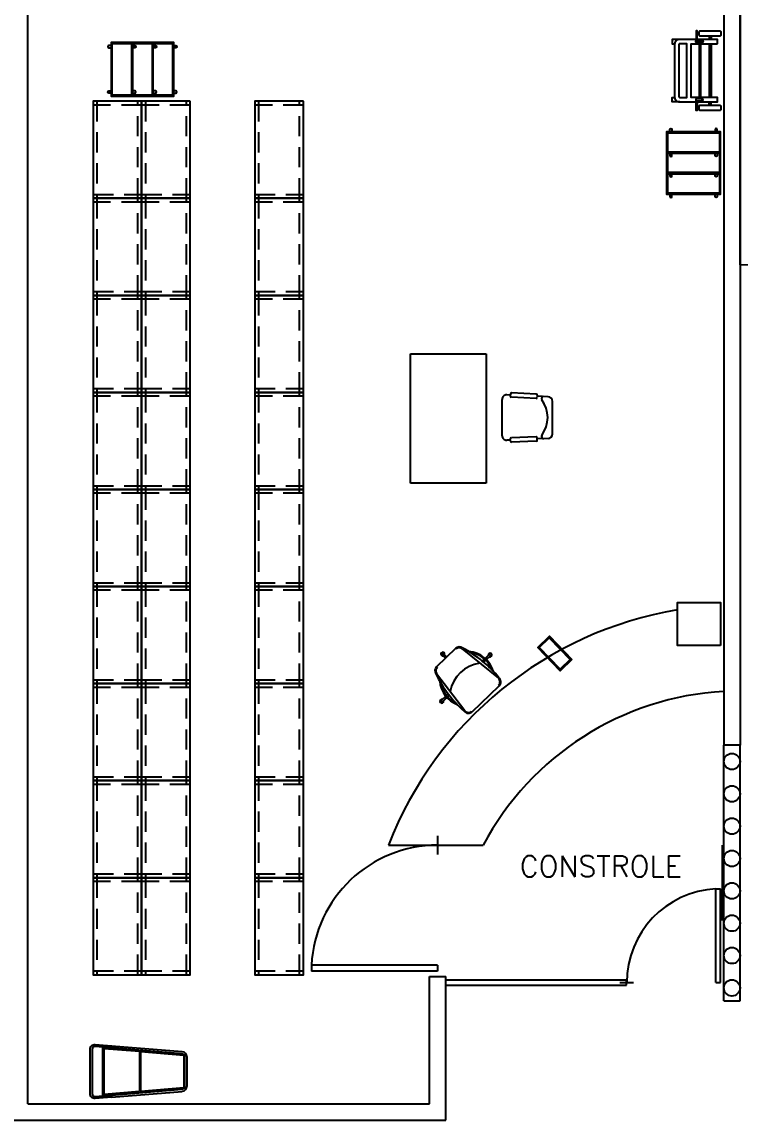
# Model space of a CAD drawing. Extents: x -358 to -207, y -206 to -105.
# Drawn here: x -255.39 to -248.73, y -123.8 to -113.6 of the extents above; entities that cross this region are included whole.
import ezdxf

# ---------------------------------------------------------------- set-up
doc = ezdxf.new("R2010")
doc.units = 0
doc.header["$LTSCALE"] = 1.5
doc.header["$MEASUREMENT"] = 0
doc.linetypes.add('HIDDEN2', pattern=[0.1875, 0.125, -0.0625])
doc.layers.get('0').update_dxf_attribs({"linetype": 'CONTINUOUS'})
for name, color, linetype in [('8CMOB01', 8, 'CONTINUOUS'), ('9CCOLUMNA', 5, 'CONTINUOUS'), ('AREAS', 253, 'CONTINUOUS'), ('CCPTAS', 6, 'CONTINUOUS'), ('RCMURO01', 3, 'CONTINUOUS')]:
    doc.layers.add(name, color=color, linetype=linetype)
doc.styles.add('REG-60', font='ROMANS.shx', dxfattribs={"height": 0.195})

# ---------------------------------------------------------------- blocks, each defined once
blk = doc.blocks.new('PTA-I')
for p, q in [((-1, 0), (-1, 1)), ((-0.95, 1), (-1, 1)), ((-0.95, 0), (-0.95, 1)), ((-0.95, 0), (-1, 0)), ((0.0734, 0), (-0.0734, 0))]:
    blk.add_line(p, q)
blk.add_arc((-1.0023, -0.001), 1.0023, 0.05524, 87.00716)
blk = doc.blocks.new('PTA-D')
for p, q in [((0.95, 0), (0.95, 1)), ((0.95, 1), (1, 1)), ((1, 0), (1, 1)), ((-0.073, 0), (0.073, 0)), ((0.95, 0), (1, 0))]:
    blk.add_line(p, q)
blk.add_arc((1.002, -0.001), 1.002, 92.9928, 179.9448)

msp = doc.modelspace()

# ---------------------------------------------------------------- linework, layer by layer
at = {"color": 2, "ltscale": 0.06}
for centre in [(-248.805, -120.454), (-248.805, -120.754), (-248.805, -121.054), (-248.805, -121.354), (-248.805, -121.654), (-248.805, -121.954), (-248.805, -122.254), (-248.805, -122.554)]:
    msp.add_circle(centre, 0.075, dxfattribs=at)
at = {"layer": '8CMOB01'}
for p, q in [((-249.017, -113.728), (-249.017, -113.758)), ((-248.999, -113.728), (-248.999, -113.758)), ((-249.108, -113.798), (-249.108, -114.298)), ((-249.097, -113.798), (-249.097, -114.298)), ((-249.017, -113.798), (-249.017, -114.298)), ((-248.999, -113.798), (-248.999, -114.298)), ((-249.017, -114.368), (-249.017, -114.338)), ((-248.999, -114.368), (-248.999, -114.338)), ((-251.368, -119.406), (-251.545, -119.576)), ((-251.306, -119.409), (-250.971, -119.683)), ((-251.482, -119.453), (-251.494, -119.464)), ((-251.463, -119.497), (-251.494, -119.464)), ((-251.451, -119.485), (-251.482, -119.453)), ((-251.121, -119.524), (-251.1, -119.504)), ((-251.108, -119.534), (-251.088, -119.515)), ((-251.094, -119.498), (-251.056, -119.461)), ((-251.082, -119.509), (-251.044, -119.473)), ((-251.044, -119.473), (-251.056, -119.461)), ((-251.545, -119.638), (-251.283, -119.983)), ((-251.214, -119.993), (-250.964, -119.752)), ((-251.459, -119.849), (-251.502, -119.89)), ((-251.437, -119.828), (-251.453, -119.843)), ((-251.427, -119.841), (-251.442, -119.856)), ((-251.502, -119.89), (-251.49, -119.902)), ((-251.448, -119.862), (-251.49, -119.902)), ((-251.992, -121.23), (-251.113, -121.23)), ((-254.639, -123.554), (-254.639, -123.104)), ((-254.559, -123.091), (-253.905, -123.145)), ((-253.859, -123.463), (-253.859, -123.195)), ((-254.559, -123.567), (-253.905, -123.513))]:
    msp.add_line(p, q, dxfattribs=at)
at = {"layer": '8CMOB01', "linetype": 'HIDDEN2'}
for p, q in [((-254.695, -114.332), (-254.695, -115.232)), ((-254.315, -115.232), (-254.315, -114.332)), ((-254.245, -114.332), (-254.245, -115.232)), ((-253.865, -115.232), (-253.865, -114.332)), ((-253.195, -114.332), (-253.195, -115.232)), ((-252.815, -115.232), (-252.815, -114.332)), ((-254.28, -114.367), (-254.73, -114.367)), ((-253.83, -114.367), (-254.28, -114.367)), ((-252.78, -114.367), (-253.23, -114.367)), ((-254.73, -115.197), (-254.28, -115.197)), ((-254.695, -115.232), (-254.695, -116.132)), ((-254.315, -116.132), (-254.315, -115.232)), ((-254.28, -115.197), (-253.83, -115.197)), ((-254.245, -115.232), (-254.245, -116.132)), ((-253.865, -116.132), (-253.865, -115.232)), ((-253.23, -115.197), (-252.78, -115.197)), ((-253.195, -115.232), (-253.195, -116.132)), ((-252.815, -116.132), (-252.815, -115.232)), ((-254.28, -115.267), (-254.73, -115.267)), ((-253.83, -115.267), (-254.28, -115.267)), ((-252.78, -115.267), (-253.23, -115.267)), ((-254.73, -116.097), (-254.28, -116.097)), ((-254.28, -116.167), (-254.73, -116.167)), ((-254.695, -116.132), (-254.695, -117.032)), ((-254.315, -117.032), (-254.315, -116.132)), ((-254.28, -116.097), (-253.83, -116.097)), ((-253.83, -116.167), (-254.28, -116.167)), ((-254.245, -116.132), (-254.245, -117.032)), ((-253.865, -117.032), (-253.865, -116.132)), ((-253.23, -116.097), (-252.78, -116.097)), ((-252.78, -116.167), (-253.23, -116.167)), ((-253.195, -116.132), (-253.195, -117.032)), ((-252.815, -117.032), (-252.815, -116.132)), ((-254.73, -116.997), (-254.28, -116.997)), ((-254.28, -116.997), (-253.83, -116.997)), ((-253.23, -116.997), (-252.78, -116.997)), ((-254.28, -117.067), (-254.73, -117.067)), ((-254.695, -117.032), (-254.695, -117.932)), ((-254.315, -117.932), (-254.315, -117.032)), ((-253.83, -117.067), (-254.28, -117.067)), ((-254.245, -117.032), (-254.245, -117.932)), ((-253.865, -117.932), (-253.865, -117.032)), ((-252.78, -117.067), (-253.23, -117.067)), ((-253.195, -117.032), (-253.195, -117.932)), ((-252.815, -117.932), (-252.815, -117.032)), ((-254.73, -117.897), (-254.28, -117.897)), ((-254.28, -117.897), (-253.83, -117.897)), ((-253.23, -117.897), (-252.78, -117.897)), ((-254.28, -117.967), (-254.73, -117.967)), ((-254.695, -117.932), (-254.695, -118.832)), ((-254.315, -118.832), (-254.315, -117.932)), ((-253.83, -117.967), (-254.28, -117.967)), ((-254.245, -117.932), (-254.245, -118.832)), ((-253.865, -118.832), (-253.865, -117.932)), ((-252.78, -117.967), (-253.23, -117.967)), ((-253.195, -117.932), (-253.195, -118.832)), ((-252.815, -118.832), (-252.815, -117.932)), ((-254.73, -118.797), (-254.28, -118.797)), ((-254.695, -118.832), (-254.695, -119.732)), ((-254.315, -119.732), (-254.315, -118.832)), ((-254.28, -118.797), (-253.83, -118.797)), ((-254.245, -118.832), (-254.245, -119.732)), ((-253.865, -119.732), (-253.865, -118.832)), ((-253.23, -118.797), (-252.78, -118.797)), ((-253.195, -118.832), (-253.195, -119.732)), ((-252.815, -119.732), (-252.815, -118.832)), ((-254.28, -118.867), (-254.73, -118.867)), ((-253.83, -118.867), (-254.28, -118.867)), ((-252.78, -118.867), (-253.23, -118.867)), ((-254.73, -119.697), (-254.28, -119.697)), ((-254.695, -119.732), (-254.695, -120.632)), ((-254.315, -120.632), (-254.315, -119.732)), ((-254.28, -119.697), (-253.83, -119.697)), ((-254.245, -119.732), (-254.245, -120.632)), ((-253.865, -120.632), (-253.865, -119.732)), ((-253.23, -119.697), (-252.78, -119.697)), ((-253.195, -119.732), (-253.195, -120.632)), ((-252.815, -120.632), (-252.815, -119.732)), ((-254.28, -119.767), (-254.73, -119.767)), ((-253.83, -119.767), (-254.28, -119.767)), ((-252.78, -119.767), (-253.23, -119.767)), ((-254.73, -120.597), (-254.28, -120.597)), ((-254.28, -120.667), (-254.73, -120.667)), ((-254.695, -120.632), (-254.695, -121.532)), ((-254.315, -121.532), (-254.315, -120.632)), ((-254.28, -120.597), (-253.83, -120.597)), ((-253.83, -120.667), (-254.28, -120.667)), ((-254.245, -120.632), (-254.245, -121.532)), ((-253.865, -121.532), (-253.865, -120.632)), ((-253.23, -120.597), (-252.78, -120.597)), ((-252.78, -120.667), (-253.23, -120.667)), ((-253.195, -120.632), (-253.195, -121.532)), ((-252.815, -121.532), (-252.815, -120.632)), ((-254.73, -121.497), (-254.28, -121.497)), ((-254.28, -121.567), (-254.73, -121.567)), ((-254.695, -121.532), (-254.695, -122.432)), ((-254.315, -122.432), (-254.315, -121.532)), ((-254.28, -121.497), (-253.83, -121.497)), ((-253.83, -121.567), (-254.28, -121.567)), ((-254.245, -121.532), (-254.245, -122.432)), ((-253.865, -122.432), (-253.865, -121.532)), ((-253.23, -121.497), (-252.78, -121.497)), ((-252.78, -121.567), (-253.23, -121.567)), ((-253.195, -121.532), (-253.195, -122.432)), ((-252.815, -122.432), (-252.815, -121.532)), ((-254.73, -122.397), (-254.28, -122.397)), ((-254.28, -122.397), (-253.83, -122.397)), ((-253.23, -122.397), (-252.78, -122.397))]:
    msp.add_line(p, q, dxfattribs=at)
at = {"layer": '8CMOB01', "color": 8}
for p, q in [((-251.786, -117.873), (-251.786, -116.673)), ((-251.786, -116.673), (-251.086, -116.673)), ((-251.086, -116.673), (-251.086, -117.873)), ((-250.936, -117.433), (-250.936, -117.097)), ((-250.86, -117.056), (-250.892, -117.055)), ((-250.86, -117.046), (-250.861, -117.066)), ((-250.622, -117.087), (-250.851, -117.077)), ((-250.62, -117.047), (-250.85, -117.037)), ((-250.61, -117.057), (-250.611, -117.077)), ((-250.509, -117.072), (-250.611, -117.067)), ((-250.469, -117.416), (-250.469, -117.115)), ((-250.86, -117.474), (-250.892, -117.476)), ((-250.86, -117.484), (-250.861, -117.464)), ((-250.622, -117.443), (-250.851, -117.454)), ((-250.62, -117.483), (-250.85, -117.494)), ((-250.61, -117.473), (-250.611, -117.453)), ((-250.509, -117.458), (-250.611, -117.463)), ((-251.086, -117.873), (-251.786, -117.873)), ((-248.895, -121.23), (-248.895, -121.93))]:
    msp.add_line(p, q, dxfattribs=at)
at = {"layer": '8CMOB01'}
for points in [[(-249.126, -113.758), (-249.126, -113.678), (-249.138, -113.678), (-249.138, -113.758)], [(-249.288, -113.758), (-249.358, -113.758), (-249.358, -113.798), (-249.337, -113.798)], [(-249.288, -114.338), (-249.358, -114.338), (-249.358, -114.298), (-249.337, -114.298)], [(-249.126, -114.338), (-249.126, -114.418), (-249.138, -114.418), (-249.138, -114.338)]]:
    msp.add_lwpolyline(points, dxfattribs=at)
for points in [[(-249.108, -113.718), (-249.108, -113.688, -0.414214), (-249.098, -113.678), (-248.918, -113.678, -0.414214), (-248.908, -113.688), (-248.908, -113.718, -0.414214), (-248.918, -113.728), (-249.098, -113.728, -0.414214)], [(-248.938, -113.798), (-248.938, -113.758), (-249.288, -113.758, 0.414214), (-249.338, -113.808), (-249.338, -114.288, 0.414214), (-249.288, -114.338), (-248.938, -114.338), (-248.938, -114.298), (-249.183, -114.298), (-249.183, -113.798)], [(-249.298, -114.288, 0.414214), (-249.288, -114.298), (-249.223, -114.298), (-249.223, -113.798), (-249.288, -113.798, 0.414214), (-249.298, -113.808)], [(-249.135, -113.788, -0.617949), (-249.135, -113.768), (-249.078, -113.768, -0.617949), (-249.078, -113.788)], [(-249.135, -114.308, 0.617949), (-249.135, -114.328), (-249.078, -114.328, 0.617949), (-249.078, -114.308)], [(-248.908, -114.378), (-248.908, -114.408, -0.414214), (-248.918, -114.418), (-249.098, -114.418, -0.414214), (-249.108, -114.408), (-249.108, -114.378, -0.414214), (-249.098, -114.368), (-248.918, -114.368, -0.414214)], [(-254.559, -123.567), (-254.711, -123.58, -0.43878), (-254.759, -123.535), (-254.759, -123.123, -0.43878), (-254.711, -123.078), (-254.559, -123.091), (-254.559, -123.111), (-254.712, -123.098, 0.43878), (-254.739, -123.123), (-254.739, -123.535, 0.43878), (-254.712, -123.56), (-254.559, -123.547)]]:
    msp.add_lwpolyline(points, format="xyb", close=True, dxfattribs=at)
for points in [[(-254.563, -113.816), (-254.583, -113.816, 1), (-254.583, -113.836), (-254.563, -113.836)], [(-254.363, -113.816), (-254.343, -113.816, -1), (-254.343, -113.836), (-254.363, -113.836)], [(-254.173, -113.816), (-254.153, -113.816, -1), (-254.153, -113.836), (-254.173, -113.836)], [(-253.983, -113.816), (-253.963, -113.816, -1), (-253.963, -113.836), (-253.983, -113.836)], [(-254.563, -114.256), (-254.583, -114.256, -1), (-254.583, -114.236), (-254.563, -114.236)], [(-254.363, -114.256), (-254.343, -114.256, 1), (-254.343, -114.236), (-254.363, -114.236)], [(-254.173, -114.256), (-254.153, -114.256, 1), (-254.153, -114.236), (-254.173, -114.236)], [(-253.983, -114.256), (-253.963, -114.256, 1), (-253.963, -114.236), (-253.983, -114.236)], [(-249.381, -114.614), (-249.381, -114.594, -1), (-249.361, -114.594), (-249.361, -114.614)], [(-248.941, -114.614), (-248.941, -114.594, 1), (-248.961, -114.594), (-248.961, -114.614)], [(-249.381, -114.814), (-249.381, -114.834, 1), (-249.361, -114.834), (-249.361, -114.814)], [(-248.941, -114.814), (-248.941, -114.834, -1), (-248.961, -114.834), (-248.961, -114.814)], [(-249.381, -115.004), (-249.381, -115.024, 1), (-249.361, -115.024), (-249.361, -115.004)], [(-248.941, -115.004), (-248.941, -115.024, -1), (-248.961, -115.024), (-248.961, -115.004)], [(-249.381, -115.194), (-249.381, -115.214, 1), (-249.361, -115.214), (-249.361, -115.194)], [(-248.941, -115.194), (-248.941, -115.214, -1), (-248.961, -115.214), (-248.961, -115.194)], [(-254.559, -123.547), (-253.907, -123.493, 0.390066), (-253.879, -123.463), (-253.879, -123.195, 0.390066), (-253.907, -123.165), (-254.559, -123.111)]]:
    msp.add_lwpolyline(points, format="xyb", dxfattribs=at)
at = {"layer": '8CMOB01', "linetype": 'Continuous'}
for points in [[(-254.363, -113.786), (-254.563, -113.786), (-254.563, -114.286), (-254.363, -114.286)], [(-254.373, -113.796), (-254.373, -114.276), (-254.553, -114.276), (-254.553, -113.796)], [(-254.183, -113.796), (-254.183, -114.276), (-254.363, -114.276), (-254.363, -113.796)], [(-253.993, -113.796), (-253.993, -114.276), (-254.173, -114.276), (-254.173, -113.796)], [(-248.911, -114.814), (-248.911, -114.614), (-249.411, -114.614), (-249.411, -114.814)], [(-248.921, -114.804), (-249.401, -114.804), (-249.401, -114.624), (-248.921, -114.624)], [(-248.921, -114.994), (-249.401, -114.994), (-249.401, -114.814), (-248.921, -114.814)], [(-248.921, -115.184), (-249.401, -115.184), (-249.401, -115.004), (-248.921, -115.004)]]:
    msp.add_lwpolyline(points, close=True, dxfattribs=at)
for points in [[(-254.363, -114.286), (-254.173, -114.286), (-254.173, -113.786), (-254.363, -113.786)], [(-254.173, -114.286), (-253.983, -114.286), (-253.983, -113.786), (-254.173, -113.786)], [(-249.411, -114.814), (-249.411, -115.004), (-248.911, -115.004), (-248.911, -114.814)], [(-249.411, -115.004), (-249.411, -115.194), (-248.911, -115.194), (-248.911, -115.004)]]:
    msp.add_lwpolyline(points, dxfattribs=at)
at = {"layer": '8CMOB01'}
for points in [[(-254.28, -114.332), (-254.73, -114.332), (-254.73, -115.232), (-254.28, -115.232)], [(-253.83, -114.332), (-254.28, -114.332), (-254.28, -115.232), (-253.83, -115.232)], [(-252.78, -114.332), (-253.23, -114.332), (-253.23, -115.232), (-252.78, -115.232)], [(-254.28, -115.232), (-254.73, -115.232), (-254.73, -116.132), (-254.28, -116.132)], [(-253.83, -115.232), (-254.28, -115.232), (-254.28, -116.132), (-253.83, -116.132)], [(-252.78, -115.232), (-253.23, -115.232), (-253.23, -116.132), (-252.78, -116.132)], [(-254.28, -116.132), (-254.73, -116.132), (-254.73, -117.032), (-254.28, -117.032)], [(-253.83, -116.132), (-254.28, -116.132), (-254.28, -117.032), (-253.83, -117.032)], [(-252.78, -116.132), (-253.23, -116.132), (-253.23, -117.032), (-252.78, -117.032)], [(-254.28, -117.032), (-254.73, -117.032), (-254.73, -117.932), (-254.28, -117.932)], [(-253.83, -117.032), (-254.28, -117.032), (-254.28, -117.932), (-253.83, -117.932)], [(-252.78, -117.032), (-253.23, -117.032), (-253.23, -117.932), (-252.78, -117.932)], [(-254.28, -117.932), (-254.73, -117.932), (-254.73, -118.832), (-254.28, -118.832)], [(-253.83, -117.932), (-254.28, -117.932), (-254.28, -118.832), (-253.83, -118.832)], [(-252.78, -117.932), (-253.23, -117.932), (-253.23, -118.832), (-252.78, -118.832)], [(-254.28, -118.832), (-254.73, -118.832), (-254.73, -119.732), (-254.28, -119.732)], [(-253.83, -118.832), (-254.28, -118.832), (-254.28, -119.732), (-253.83, -119.732)], [(-252.78, -118.832), (-253.23, -118.832), (-253.23, -119.732), (-252.78, -119.732)], [(-250.29, -119.51), (-250.398, -119.614), (-250.606, -119.397), (-250.498, -119.293)], [(-250.304, -119.509), (-250.398, -119.599), (-250.592, -119.398), (-250.499, -119.308)], [(-254.28, -119.732), (-254.73, -119.732), (-254.73, -120.632), (-254.28, -120.632)], [(-253.83, -119.732), (-254.28, -119.732), (-254.28, -120.632), (-253.83, -120.632)], [(-252.78, -119.732), (-253.23, -119.732), (-253.23, -120.632), (-252.78, -120.632)], [(-254.28, -120.632), (-254.73, -120.632), (-254.73, -121.532), (-254.28, -121.532)], [(-253.83, -120.632), (-254.28, -120.632), (-254.28, -121.532), (-253.83, -121.532)], [(-252.78, -120.632), (-253.23, -120.632), (-253.23, -121.532), (-252.78, -121.532)], [(-254.28, -121.532), (-254.73, -121.532), (-254.73, -122.432), (-254.28, -122.432)], [(-253.83, -121.532), (-254.28, -121.532), (-254.28, -122.432), (-253.83, -122.432)], [(-252.78, -121.532), (-253.23, -121.532), (-253.23, -122.432), (-252.78, -122.432)], [(-254.299, -123.516), (-254.629, -123.543), (-254.629, -123.115), (-254.299, -123.142)], [(-253.889, -123.177), (-253.889, -123.481), (-254.289, -123.515), (-254.289, -123.143)]]:
    msp.add_lwpolyline(points, close=True, dxfattribs=at)
for centre, radius, start, end in [((-249.073, -113.778), 0.0112, 116.5721, 243.4279), ((-249.073, -114.318), 0.0112, 116.5721, 243.4279), ((-248.73, -122.5), 3.5, 99.5387, 158.7242), ((-251.487, -119.458), 0.017, 341.4943, 283.1244), ((-251.334, -119.442), 0.05, 50.689, 133.9078), ((-251.334, -119.442), 0.0431, 50.689, 133.9078), ((-251.812, -120.368), 1.092, 39.2516, 62.1264), ((-251.262, -119.689), 0.254, 15.5809, 86.3578), ((-251.262, -119.689), 0.246, 19.5324, 82.4064), ((-251.095, -119.867), 0.329, 98.5898, 169.2258), ((-251.049, -119.467), 0.017, 251.4943, 193.1244), ((-251.51, -119.612), 0.05, 133.9078, 217.1265), ((-251.51, -119.612), 0.0431, 133.9078, 217.1265), ((-250.566, -119.169), 1.092, 205.6892, 228.5639), ((-251.262, -119.689), 0.254, 184.458, 249.1351), ((-251.262, -119.689), 0.246, 188.9208, 244.6724), ((-250.999, -119.716), 0.0431, 313.9078, 50.689), ((-250.999, -119.716), 0.05, 313.9078, 50.689), ((-248.73, -122.5), 2.7, 93.1847, 151.9417), ((-251.496, -119.896), 0.017, 71.4943, 13.1244), ((-251.249, -119.957), 0.05, 217.1265, 313.9078), ((-251.249, -119.957), 0.0431, 217.1265, 313.9078), ((-253.909, -123.195), 0.05, 0, 85.2364), ((-253.909, -123.463), 0.05, 274.7636, 0)]:
    msp.add_arc(centre, radius, start, end, dxfattribs=at)
at = {"layer": '8CMOB01', "color": 8}
for centre, radius, start, end in [((-250.894, -117.097), 0.0425, 87.3974, 180), ((-250.851, -117.067), 0.01, 177.3974, 267.3974), ((-250.85, -117.047), 0.01, 87.3974, 177.3974), ((-250.621, -117.077), 0.01, 267.3974, 357.3974), ((-250.62, -117.057), 0.01, 357.3974, 87.3974), ((-250.552, -117.09), 0.02, 84.1265, 209.8903), ((-250.786, -117.265), 0.272, 322.675, 37.2182), ((-250.511, -117.115), 0.0425, 0, 87.3974), ((-250.894, -117.433), 0.0425, 180, 272.6026), ((-250.851, -117.464), 0.01, 92.6026, 182.6026), ((-250.85, -117.484), 0.01, 182.6026, 272.6026), ((-250.621, -117.453), 0.01, 2.6026, 92.6026), ((-250.62, -117.473), 0.01, 272.6026, 2.6026), ((-250.552, -117.44), 0.02, 150.1097, 275.8735), ((-250.511, -117.416), 0.0425, 272.6026, 0)]:
    msp.add_arc(centre, radius, start, end, dxfattribs=at)
at = {"layer": '9CCOLUMNA'}
msp.add_lwpolyline([(-248.91, -119.38), (-249.31, -119.38), (-249.31, -118.98), (-248.91, -118.98)], close=True, dxfattribs=at)
at = {"layer": 'AREAS'}
msp.add_lwpolyline([(-248.73, -115.85), (-248.73, -111.6), (-271.09, -111.6), (-271.09, -123.78), (-263.89, -123.78), (-263.89, -133.78), (-248.73, -133.78), (-248.73, -129.15, 1)], format="xyb", close=True, dxfattribs=at)
at = {"layer": 'CCPTAS'}
for p, q in [((-251.46, -122.48), (-249.784, -122.48)), ((-249.784, -122.53), (-249.784, -122.48)), ((-251.46, -122.53), (-249.784, -122.53))]:
    msp.add_line(p, q, dxfattribs=at)
at = {"layer": 'RCMURO01'}
for p, q in [((-248.73, -111.6), (-248.73, -120.304)), ((-255.335, -123.63), (-255.335, -111.75)), ((-248.88, -111.75), (-248.88, -120.304)), ((-251.61, -123.63), (-251.61, -122.447)), ((-251.61, -122.447), (-251.46, -122.447)), ((-251.46, -123.78), (-251.46, -122.447)), ((-255.335, -123.63), (-251.61, -123.63)), ((-258.785, -123.78), (-251.46, -123.78))]:
    msp.add_line(p, q, dxfattribs=at)
at = {"layer": 'RCMURO01', "color": 1}
for p, q in [((-248.88, -122.675), (-248.88, -120.304)), ((-248.73, -122.675), (-248.73, -120.304)), ((-248.88, -122.675), (-248.73, -122.675))]:
    msp.add_line(p, q, dxfattribs=at)
at = {"layer": 'RCMURO01', "ltscale": 0.06}
msp.add_line((-248.73, -120.304), (-248.88, -120.304), dxfattribs=at)
at = {"layer": 'RCMURO01', "color": 2, "ltscale": 0.06}
msp.add_arc((-248.73, -122.5), 6.65, 60.4554, 90, dxfattribs=at)

# ---------------------------------------------------------------- block references
at = {"layer": 'CCPTAS', "xscale": 1.17, "yscale": 1.17, "zscale": 1.17, "rotation": 90}
msp.add_blockref('PTA-I', (-251.535, -121.23), dxfattribs=at)
at = {"layer": 'CCPTAS', "xscale": 0.87, "yscale": 0.87, "zscale": 0.87}
msp.add_blockref('PTA-D', (-249.78, -122.505), dxfattribs=at)

# ---------------------------------------------------------------- texts
at = {"style": 'REG-60'}
msp.add_text('CONSTROLE', height=0.195, dxfattribs=at).set_placement((-250.773, -121.524))

doc.saveas('drawing.dxf')
